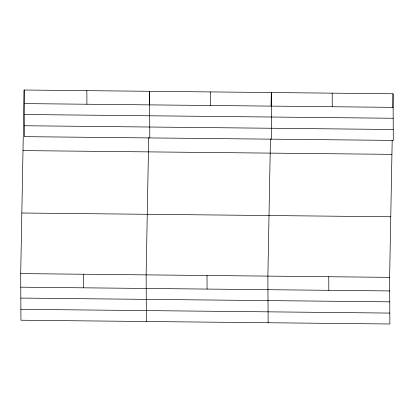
<?xml version="1.0" encoding="UTF-8"?>
<svg xmlns="http://www.w3.org/2000/svg" width="414" height="414" viewBox="0 0 414 414"><rect width="100%" height="100%" fill="white"/><g stroke="black" fill="none" stroke-linecap="round" stroke-linejoin="round"><path stroke-width="0.62" d="M392.187 140.175L389.626 277.349L389.869 323.981L20.943 320.229L20.7 273.597L24.131 90.019L393.057 93.771L393.3 140.403L24.374 136.651L24.131 90.019M148.698 137.696L146.137 274.87L146.38 321.507M149.309 104.825L149.563 91.292L149.806 137.924M270.445 138.933L267.879 276.112L268.127 322.744M271.056 106.067L271.31 92.534L271.553 139.166M392.803 107.304L393.057 93.771M24.198 103.598L393.129 107.355M24.255 114.507L393.186 118.259M24.317 125.742L393.243 129.499M22.998 150.598L391.923 154.355M21.833 213.013L390.759 216.77M20.7 273.597L389.626 277.349M20.772 287.176L389.698 290.933M20.829 298.085L389.755 301.837M20.886 309.32L389.812 313.077M332.183 93.15L332.256 106.734M328.752 276.728L328.825 290.312M210.436 91.913L210.509 105.492M207.01 275.491L207.078 289.07M86.847 90.656L86.919 104.235M83.416 274.234L83.488 287.813"/></g></svg>
